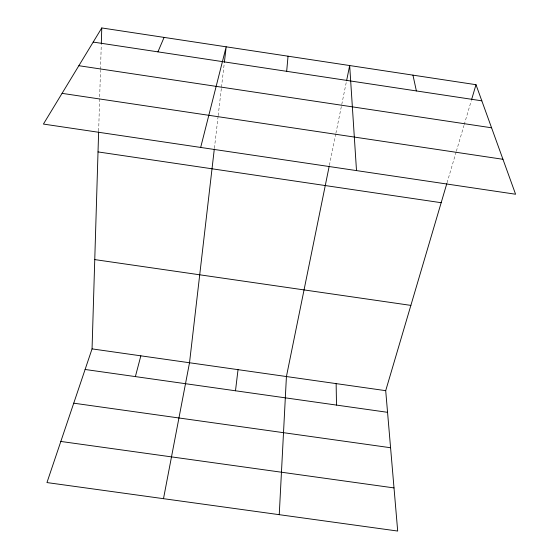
<?xml version="1.0" encoding="UTF-8"?>
<svg xmlns="http://www.w3.org/2000/svg" width="559" height="559" viewBox="0 0 559 559"><rect width="100%" height="100%" fill="white"/><g stroke="black" fill="none" stroke-linecap="round" stroke-linejoin="round"><path stroke-width="0.42" stroke-dasharray="2.79 2.1" d="M98.657 130.995L100.494 70.217M100.522 69.358L101.277 44.343M214.411 148.205L218.094 116.468M218.192 115.608L221.385 88.098M221.483 87.239L224.278 63.153M329.391 165.296L335.742 134.062M335.91 133.224L346.405 81.614M447.053 182.786L456.116 152.069M456.361 151.237L463.97 125.461M464.215 124.629L471.335 100.501"/><path stroke-width="0.84" d="M446.809 183.611L385.703 390.664L397.694 531.05L46.956 482.571L92.053 348.886L98.629 131.868M101.305 43.476L101.773 27.95L475.995 84.695L515.587 194.232L43.413 124.07L101.773 27.95M279.248 514.678L286.425 376.535L329.216 166.135M286.676 71.321L288.039 56.193M214.307 149.057L189.515 362.749L163.494 498.677M224.376 62.294L226.171 46.816L200.674 147.436M235.486 390.776L238.036 369.653M346.58 80.769L349.675 65.543L356.502 170.593M135.376 376.598L140.854 355.824M471.579 99.67L475.995 84.695M157.931 51.861L164.087 37.397M60.826 441.449L394.011 487.916M73.739 403.186L390.58 447.738M92.053 348.886L385.703 390.664M85.108 369.478L387.555 412.318M94.757 259.593L410.865 305.389M98.021 151.915L441.17 202.707M62.063 93.353L502.96 159.294M93.199 42.072L481.83 100.83M78.847 65.71L491.578 127.794M412.954 75.137L416.385 90.935M336.134 383.614L336.511 405.086"/></g></svg>
